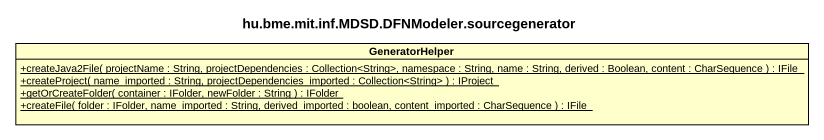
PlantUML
@startuml
title hu.bme.mit.inf.MDSD.DFNModeler.sourcegenerator
hide circle
hide empty members
skinparam classAttributeIconSize 0
class GeneratorHelper {
  {static} +createJava2File( projectName : String, projectDependencies : Collection<String>, namespace : String, name : String, derived : Boolean, content : CharSequence ) : IFile
  {static} +createProject( name_imported : String, projectDependencies_imported : Collection<String> ) : IProject
  {static} +getOrCreateFolder( container : IFolder, newFolder : String ) : IFolder
  {static} +createFile( folder : IFolder, name_imported : String, derived_imported : boolean, content_imported : CharSequence ) : IFile
}
@enduml
